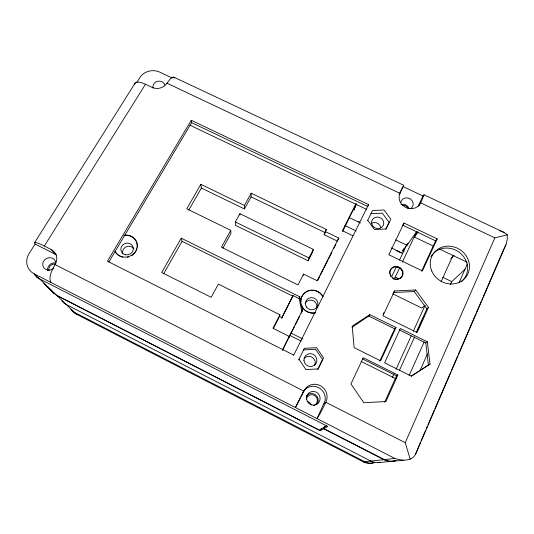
<?xml version="1.0" encoding="UTF-8"?>
<svg xmlns="http://www.w3.org/2000/svg" width="534" height="534" viewBox="0 0 534 534"><rect width="100%" height="100%" fill="white"/><g stroke="black" fill="none" stroke-linecap="round" stroke-linejoin="round"><path stroke-width="0.8" d="M244.438 205.45L200.844 184.317L201.405 188.048L244.438 208.934L244.438 205.45L251.18 193.201L326.334 229.453L325.253 232.691L251.093 196.872L251.18 193.201M418.135 206.197L422.995 195.985L424.029 194.803L504.103 232.45L507.3 234.84L507.247 239.653L506.005 244.619L415.472 454.447C411.4 461.63 401.628 460.782 394.906 458.452L34.216 273.869A16.127 14.692 -26.9 0 1 29.083 253.603L35.111 244.031L34.423 243.003L34.697 242.496L135.289 82.843L136.878 82.189A14.925 5.514 34 0 1 145.475 84.252L151.976 87.349A10.92 9.639 -5.5 0 0 166.848 83.271L170.646 78.445L172.342 77.317L173.744 77.123L403.764 185.278L399.319 194.583M273.428 328.403L279.542 316.428L279.909 314.786L218.379 284.095L211.204 297.304L161.702 272.487L181.233 238.184L299.748 296.797L301.363 305.208A11.775 11.368 22.3 0 0 309.5 312.737M424.029 194.803L420.692 202.86L418.896 205.623M293.039 295.576L281.692 318.104L293.039 295.576L299.18 298.613L301.897 311.722L301.163 313.191M303.165 275.431L303.566 274.082L317.216 280.784L338.716 238.037L325.266 231.542L326.334 229.453M308.131 260.812L308.992 257.922L313.345 249.405L239.906 213.687L235.34 221.977L235.461 225.315L308.131 260.812L312.43 252.402L313.345 249.405M299.18 298.613L299.748 296.797M279.909 314.786L273.001 328.297L289.221 336.427L288.754 337.862L294.514 326.407M282.726 349.877L302.498 310.034L301.443 304.974A11.788 11.381 22.2 0 0 315.694 312.61M338.716 238.037L337.475 241.168L324.198 234.753L325.266 231.542M300.755 396.588L305.628 388.318A12.436 12.135 58.7 0 1 326.881 399.112L325.827 402.282A16.26 0.894 -64.1 0 1 320.273 413.296L317.022 418.596L325.072 400.774A12.169 11.875 59.7 0 0 304.293 390.207M415.472 454.447L420.351 442.466M301.897 311.722L302.498 310.034M356.165 204.001L353.915 210.009L356.205 204.635M421.012 440.937L425.638 430.21M426.299 428.675L427.293 426.379M427.954 424.85L434.235 410.292M434.896 408.764L450.763 371.991M451.424 370.462L457.705 355.904M458.366 354.376L475.881 313.778M476.542 312.243L481.174 301.516M481.835 299.988L482.823 297.692M483.484 296.156L503.649 249.431M410.225 459.24L405.259 442.679L494.844 237.837L507.3 234.84M419.991 370.636L427.427 353.902M459.173 282.393L467.283 264.136M409.184 375.402L424.136 341.987M450.422 284.642L451.764 281.638L465.127 269.189M397.903 375.008L385.902 401.548L363.781 402.723L350.965 383.939L363.26 357.727L397.903 375.008L396.555 375.883L384.654 402.195M428.455 307.43L417.101 332.548L382.945 315.768L394.593 290.943L415.719 289.962L428.455 307.43L426.88 308.859L416.293 332.268M441.064 281.772L453.072 255.192M392.27 377.625L393.985 373.827M396.054 369.281L411.2 335.913M413.263 331.36L424.964 305.575M395.574 378.953L396.595 376.697M399.319 370.676L414.631 336.814M418.035 329.291L419.056 327.035M419.737 325.526L421.099 322.516M421.78 321.014L423.822 316.495M368.567 204.615L367.712 206.478L191.619 122.673L191.265 120.297L368.567 204.615L293.707 355.21M379.781 361.091L394.693 328.81L395.994 327.536L369.788 314.639L352.206 326.181L354.122 347.641L380.622 360.851L395.994 327.536M421.593 271.185L435.604 240.841L437.212 238.872L403.984 223.058L403.103 224.454M437.212 238.872L422.421 270.938L388.812 254.751L403.984 223.058M383.158 314.152L383.853 312.657M393.738 279.115L395.233 277.153L399.826 267.414M402.302 262.174L416.787 231.456M396.148 460.528A16.027 15.126 61.4 0 1 384.353 459.607L323.944 428.635L324.932 426.546M433.027 245.947L414.444 237.083L416.934 231.803M404.084 251.701L402.589 250.98L403.617 248.817M391.676 276.665L396.308 266.873M399.512 260.098L406.828 244.632M395.714 239.893L406.988 245.293L408.023 243.11M43.788 283.06L46.064 285.877L53.881 293.326L56.858 295.529L320.287 430.764L321.334 428.548M320.287 430.764L323.664 428.782L324.605 426.799M300.041 398.044L295.422 407.542L298.359 402.102A16.207 0.354 -63.9 0 0 303.833 391.095L55.062 264.57A12.088 11.02 -26.7 0 0 51.097 249.458L44.342 246.034A15.987 2.149 29.9 0 0 35.918 242.563L34.697 242.496M399.078 194.523L402.603 187.28M317.623 369.561L322.536 359.442L315.681 349.309L303.599 349.924M385.808 229.006L389.059 222.304L382.357 213.193L370.983 213.687M503.989 248.744L506.005 244.619M298.626 359.983L304.36 348.315L316.602 347.694L323.544 357.947L318.217 368.927L305.882 369.575L298.967 359.222M367.686 220.342L372.525 210.509L384.033 210.009L390.828 219.22L386.082 229.013L374.481 229.527L367.712 220.235M282.219 350.331L289.221 336.427M356.051 203.581L342.407 230.715L352.887 235.761M295.255 324.939L299.314 316.862M356.085 204.041L342.681 231.449M317.723 280.43L319.586 276.725M320.333 275.244L323.31 269.316M324.058 267.834L328.156 259.691M328.904 258.209L331.881 252.282M333.743 248.577L335.606 244.872M303.566 274.082L298.019 284.956L221.45 247.215L230.741 230.334L186.78 208.807L200.844 184.317M324.198 234.753L324.899 233.378M222.952 248.07L230.922 233.532L230.741 230.334M55.062 264.57C52.399 269.824 48.127 276.438 50.864 282.386M244.438 208.934L251.093 196.872M163.638 273.775L182.074 241.335L181.233 238.184M188.749 210.129L201.405 188.048M108.843 262.027L191.619 122.673M134.541 84.098L135.289 82.843M191.265 120.297L107.441 261.219L293.7 355.077M44.342 246.034L145.475 84.252M136.864 82.383L139.941 77.497A14.592 12.896 -6 0 1 159.713 72.123L172.382 78.084M302.531 392.937L303.853 390.888M402.589 250.98L406.955 244.806M406.988 245.293L416.847 231.376M414.444 237.083L418.122 231.936M352.133 327.289L368.707 316.015L369.788 314.639M393.738 291.991L394.593 290.943M393.311 292.512L414.264 291.531L415.719 289.962M450.769 258.856L454.107 255.372M424.917 305.254L421.907 308.078L392.744 293.867M324.031 403.878L325.827 402.282L405.259 442.679M411.253 376.136L428.375 365.069L425.798 342.968L427.387 341.82L400.366 328.53L384.607 362.833L411.354 376.156L429.997 364.108L427.387 341.82M326.528 425.818L319.312 430.124L56.771 295.355L39.509 278.835A15.733 14.378 -27.2 0 1 36.365 276.632M428.375 365.069L429.997 364.108M323.944 428.635L327.736 426.439L39.282 278.715A15.733 14.371 -27.2 0 1 34.603 274.823M71.736 309.874A12.869 11.982 -30.1 0 0 76.315 314.146L363.374 461.897L383.853 459.654A15.967 15.072 61.5 0 0 395.607 460.568M384.353 459.607L394.906 458.452M377.952 462.604L391.709 461.343M392.23 461.303L403.39 460.275M499.964 230.775L504.103 232.45M402.956 186.553L422.995 195.985M166.895 83.164L400.013 193.375A11.368 10.366 23.1 0 0 404.639 206.852A11.368 10.366 23.1 0 0 419.203 205.136L420.692 202.86L494.844 237.837M402.663 225.148L435.604 240.841M189.804 125.136L366.544 209.341M439.716 249.138L467.217 262.261M358.201 221.456L359.696 222.177M349.123 217.578L360.397 222.978M344.864 225.522L356.131 230.935M391.449 247.903L402.723 253.316M395.941 250.446L401.188 252.969M442.833 277.34L451.764 281.638M395.233 277.153L398.945 278.955M235.34 221.977L308.992 257.922M399.025 329.792L425.798 342.968M368.707 316.015L394.693 328.81M182.074 241.335L292.879 296.176M279.542 316.428L281.825 317.57M362.226 358.748L396.555 375.883M361.104 361.431L395.794 378.766M290.937 333.016L302.845 338.977M290.102 335.539L301.069 341.032M35.111 244.031L55.162 254.191A11.828 10.807 -26.9 0 1 56.397 254.932M323.664 428.782L383.853 459.654M370.843 461.082L66.256 304.52A13.644 12.642 -29.2 0 1 61.871 300.702M173.744 77.123L174.772 77.871M34.216 273.869L39.282 278.715M56.858 295.529L76.315 314.146M44.229 283.574L45.39 284.682M47.132 286.351L53.967 293.506M51.097 249.458L55.162 254.191M414.264 291.531L426.88 308.859M239.906 213.687L239.926 215.062M70.675 309.293A13.016 12.108 -29.9 0 0 74.393 312.31L364.795 461.743A13.771 13.076 64.3 0 0 374.294 462.738M373.406 462.678A13.61 12.923 64.5 0 1 363.374 461.897M380.101 462.304A14.471 13.71 63.3 0 1 370.83 461.076M47.726 270.838A6.555 6.008 -27.2 0 1 55.803 262.995M53.867 268.115A6.722 6.141 -26.9 0 1 43.808 267.761A6.722 6.141 -26.9 0 1 46.652 258.376A6.722 6.141 -26.9 0 1 55.723 261.994M153.151 88.11A6.081 5.387 -5.6 0 1 157.336 81.368A6.081 5.387 -5.6 0 1 164.839 84.906M306.589 395.714A6.742 6.582 60.8 0 1 315.921 395.213A6.742 6.582 60.8 0 1 316.622 404.672M400.78 202.459A6.335 5.794 23.3 0 1 410.205 198.922A6.335 5.794 23.3 0 1 410.673 208.694M389.693 273.395A6.682 6.248 29.7 0 1 398.905 267.454A6.682 6.248 29.7 0 1 400.113 278.441M398.064 279.302A6.682 6.248 29.7 0 1 392.557 278.161M390.915 276.532A6.682 6.248 29.7 0 1 390.094 275.03M400.994 204.515A6.188 5.674 23.5 0 1 408.89 208.253M304.133 358.414A6.401 6.268 42.6 0 1 314.639 365.523M371.337 223.379A6.048 5.62 22.3 0 1 380.782 227.891M396.455 266.64A8.491 7.943 29.8 0 1 402.95 272.053M433.361 253.537A19.932 18.29 32.6 0 1 461.676 254.391A19.932 18.29 32.6 0 1 461.289 281.625M430.978 256.707A19.932 18.29 32.6 0 1 432.827 254.117M48.961 270.651A5.507 5.046 -27.2 0 1 55.743 264.063M307.237 401.414A5.2 5.08 64.6 0 1 311.095 404.865M402.883 205.276A5.2 4.766 23.5 0 1 408.216 208.64M306.382 399.152A5.667 5.527 60.8 0 1 315.481 396.135A5.667 5.527 60.8 0 1 313.685 405.68M122.727 253.87A6.214 5.807 -19.5 0 1 126.291 246.808A6.214 5.807 -19.5 0 1 134.007 248.931M305.134 303.345A6.234 6.028 22.7 0 1 316.809 307.384M300.836 302.03A11.788 11.381 22.2 0 1 309.406 290.423A11.788 11.381 22.2 0 1 322.99 296.584M123.988 235.227A11.748 10.947 -19.1 0 1 136.804 242.763A11.748 10.947 -19.1 0 1 130.016 256.093A11.748 10.947 -19.1 0 1 115.437 252.028M315.594 312.831A11.775 11.368 22.3 0 1 310.247 312.924M300.755 302.271A11.775 11.368 22.3 0 1 309.313 290.67A11.775 11.368 22.3 0 1 322.883 296.824M137.105 243.698A11.735 10.934 -19.1 0 1 137.265 247.282M136.978 248.704A11.735 10.934 -19.1 0 1 136.19 250.766M135.836 251.421A11.735 10.934 -19.1 0 1 131.591 255.666M128.774 256.901A11.735 10.934 -19.1 0 1 127.279 257.254M122.72 257.174A11.735 10.934 -19.1 0 1 114.937 251.06M124.155 235.554A11.735 10.934 -19.1 0 1 136.931 243.01M306.649 396.875A6.915 6.748 59.7 0 0 315.567 404.819A6.915 6.748 59.7 0 0 317.75 393.171A6.915 6.748 59.7 0 0 306.649 396.875M390.307 274.776A6.688 6.254 29.7 0 0 401.581 277.086A6.688 6.254 29.7 0 0 397.456 266.599A6.688 6.254 29.7 0 0 390.307 274.776M431.746 270.945A20.098 18.43 32.5 0 0 465.461 277.707A20.098 18.43 32.5 0 0 452.398 246.548A20.098 18.43 32.5 0 0 431.746 270.945M303.939 360.43A6.548 6.408 41.5 0 0 314.065 365.51A6.548 6.408 41.5 0 0 313.224 354.316A6.548 6.408 41.5 0 0 303.939 360.43M372.685 225.955A6.181 5.727 22.1 0 0 383.232 225.468A6.181 5.727 22.1 0 0 377.031 217.031A6.181 5.727 22.1 0 0 372.685 225.955M306.463 307.057A6.321 6.108 22.5 0 0 317.329 306.509A6.321 6.108 22.5 0 0 311.182 297.585A6.321 6.108 22.5 0 0 306.463 307.057M125.477 254.765A6.301 5.881 -19.3 0 0 133.093 247.155A6.301 5.881 -19.3 0 0 122.6 244.993A6.301 5.881 -19.3 0 0 125.477 254.765"/></g></svg>
